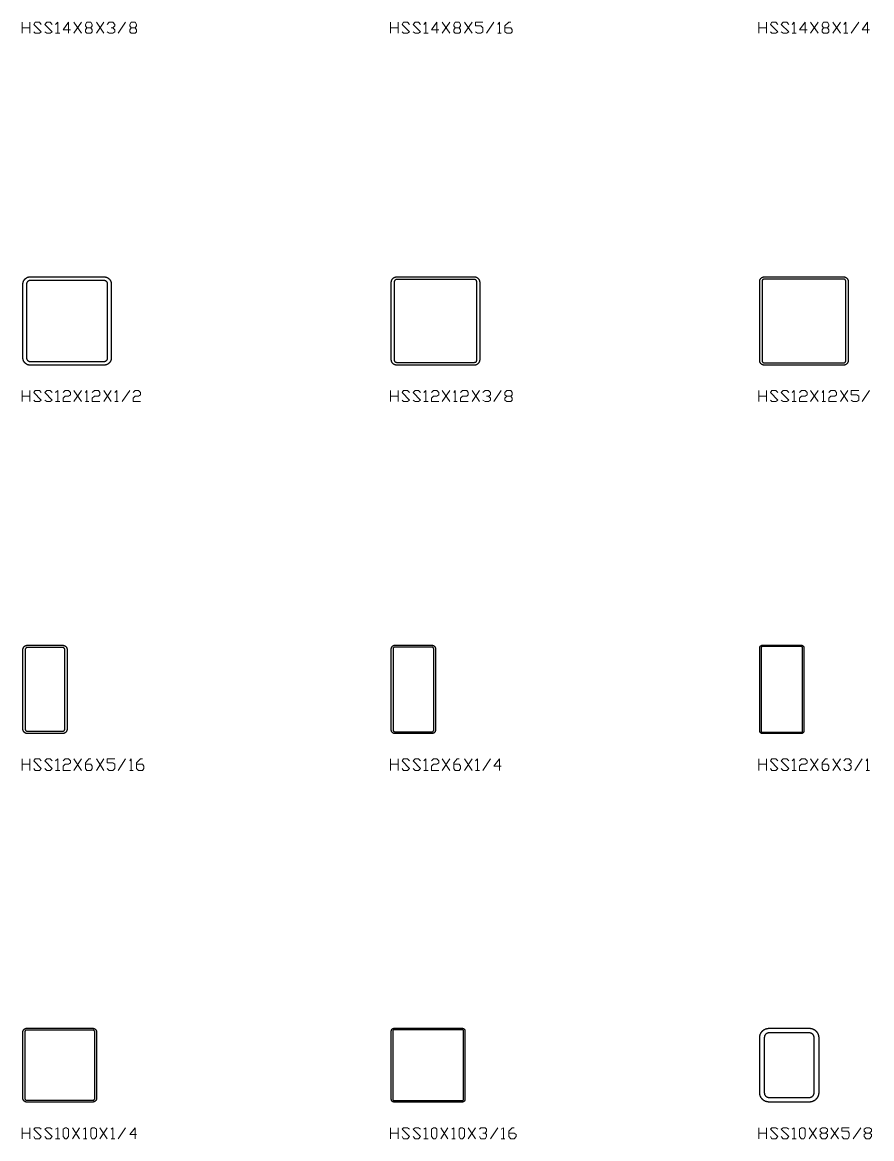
# Model space of a CAD drawing. Header units: inches. Extents: x 0 to 975, y -1305 to 34.
# Drawn here: x 749.9 to 865.2, y -605 to -453.5 of the extents above; entities that cross this region are included whole.
import ezdxf

# ---------------------------------------------------------------- set-up
doc = ezdxf.new("R2010")
doc.units = ezdxf.units.IN
doc.header["$MEASUREMENT"] = 0
doc.layers.add('AISC_STEEL', color=7, linetype='Continuous')

msp = doc.modelspace()

# ---------------------------------------------------------------- linework, layer by layer
at = {"color": 3, "lineweight": 0}
for p, q in [((749.92, -454.94), (749.92, -453.46)), ((749.92, -454.2), (750.94, -454.2)), ((750.94, -453.46), (750.94, -454.94)), ((756.93, -453.46), (757.94, -454.94)), ((756.93, -454.94), (757.94, -453.46)), ((759.97, -453.46), (760.99, -454.94)), ((759.97, -454.94), (760.99, -453.46)), ((762.92, -454.94), (763.94, -453.46)), ((799.9, -454.94), (799.9, -453.46)), ((799.9, -454.2), (800.92, -454.2)), ((800.92, -453.46), (800.92, -454.94)), ((806.91, -453.46), (807.93, -454.94)), ((806.91, -454.94), (807.93, -453.46)), ((809.95, -453.46), (810.97, -454.94)), ((809.95, -454.94), (810.97, -453.46)), ((812.91, -454.94), (813.92, -453.46)), ((849.88, -454.94), (849.88, -453.46)), ((849.88, -454.2), (850.9, -454.2)), ((850.9, -453.46), (850.9, -454.94)), ((856.89, -453.46), (857.91, -454.94)), ((856.89, -454.94), (857.91, -453.46)), ((859.94, -453.46), (860.95, -454.94)), ((859.94, -454.94), (860.95, -453.46)), ((862.43, -454.94), (863.44, -453.46)), ((754.44, -454.94), (754.99, -454.94)), ((804.42, -454.94), (804.98, -454.94)), ((814.47, -454.94), (814.93, -454.94)), ((854.4, -454.94), (854.96, -454.94)), ((861.41, -454.94), (861.97, -454.94)), ((749.92, -504.92), (749.92, -503.45)), ((749.92, -504.18), (750.94, -504.18)), ((750.94, -503.45), (750.94, -504.92)), ((756.93, -503.45), (757.94, -504.92)), ((756.93, -504.92), (757.94, -503.45)), ((760.99, -503.45), (762, -504.92)), ((760.99, -504.92), (762, -503.45)), ((763.48, -504.92), (764.49, -503.45)), ((799.9, -504.92), (799.9, -503.45)), ((799.9, -504.18), (800.92, -504.18)), ((800.92, -503.45), (800.92, -504.92)), ((806.91, -503.45), (807.93, -504.92)), ((806.91, -504.92), (807.93, -503.45)), ((810.97, -503.45), (811.98, -504.92)), ((810.97, -504.92), (811.98, -503.45)), ((813.92, -504.92), (814.93, -503.45)), ((849.88, -504.92), (849.88, -503.45)), ((849.88, -504.18), (850.9, -504.18)), ((850.9, -503.45), (850.9, -504.92)), ((856.89, -503.45), (857.91, -504.92)), ((856.89, -504.92), (857.91, -503.45)), ((860.95, -503.45), (861.97, -504.92)), ((860.95, -504.92), (861.97, -503.45)), ((863.9, -504.92), (864.92, -503.45)), ((754.44, -504.92), (754.99, -504.92)), ((758.5, -504.92), (758.96, -504.92)), ((762.46, -504.92), (762.92, -504.92)), ((804.42, -504.92), (804.98, -504.92)), ((808.48, -504.92), (808.94, -504.92)), ((854.4, -504.92), (854.96, -504.92)), ((858.46, -504.92), (858.92, -504.92)), ((749.92, -554.99), (749.92, -553.43)), ((749.92, -554.16), (750.94, -554.16)), ((750.94, -553.43), (750.94, -554.99)), ((756.93, -553.43), (757.94, -554.99)), ((756.93, -554.99), (757.94, -553.43)), ((759.97, -553.43), (760.99, -554.99)), ((759.97, -554.99), (760.99, -553.43)), ((762.92, -554.99), (763.94, -553.43)), ((799.9, -554.99), (799.9, -553.43)), ((799.9, -554.16), (800.92, -554.16)), ((800.92, -553.43), (800.92, -554.99)), ((806.91, -553.43), (807.93, -554.99)), ((806.91, -554.99), (807.93, -553.43)), ((809.95, -553.43), (810.97, -554.99)), ((809.95, -554.99), (810.97, -553.43)), ((812.44, -554.99), (813.46, -553.43)), ((849.88, -554.99), (849.88, -553.43)), ((849.88, -554.16), (850.9, -554.16)), ((850.9, -553.43), (850.9, -554.99)), ((856.89, -553.43), (857.91, -554.99)), ((856.89, -554.99), (857.91, -553.43)), ((859.94, -553.43), (860.95, -554.99)), ((859.94, -554.99), (860.95, -553.43)), ((862.89, -554.99), (863.9, -553.43)), ((754.44, -554.99), (754.99, -554.99)), ((764.49, -554.99), (764.95, -554.99)), ((804.42, -554.99), (804.98, -554.99)), ((811.43, -554.99), (811.98, -554.99)), ((854.4, -554.99), (854.96, -554.99)), ((864.45, -554.99), (864.92, -554.99)), ((749.92, -604.98), (749.92, -603.5)), ((749.92, -604.24), (750.94, -604.24)), ((750.94, -603.5), (750.94, -604.98)), ((756.75, -603.5), (757.67, -604.98)), ((756.75, -604.98), (757.67, -603.5)), ((760.43, -603.5), (761.45, -604.98)), ((760.43, -604.98), (761.45, -603.5)), ((762.92, -604.98), (763.94, -603.5)), ((799.9, -604.98), (799.9, -603.5)), ((799.9, -604.24), (800.92, -604.24)), ((800.92, -603.5), (800.92, -604.98)), ((806.73, -603.5), (807.65, -604.98)), ((806.73, -604.98), (807.65, -603.5)), ((810.42, -603.5), (811.43, -604.98)), ((810.42, -604.98), (811.43, -603.5)), ((813.46, -604.98), (814.47, -603.5)), ((849.88, -604.98), (849.88, -603.5)), ((849.88, -604.24), (850.9, -604.24)), ((850.9, -603.5), (850.9, -604.98)), ((856.71, -603.5), (857.72, -604.98)), ((856.71, -604.98), (857.72, -603.5)), ((859.66, -603.5), (860.67, -604.98)), ((859.66, -604.98), (860.67, -603.5)), ((862.7, -604.98), (863.72, -603.5)), ((754.44, -604.98), (754.99, -604.98)), ((755.73, -604.98), (755.73, -604.98)), ((758.22, -604.98), (758.68, -604.98)), ((759.42, -604.98), (759.42, -604.98)), ((762, -604.98), (762.46, -604.98)), ((804.42, -604.98), (804.98, -604.98)), ((805.71, -604.98), (805.71, -604.98)), ((808.2, -604.98), (808.66, -604.98)), ((809.4, -604.98), (809.4, -604.98)), ((814.93, -604.98), (815.4, -604.98)), ((854.4, -604.98), (854.96, -604.98)), ((855.69, -604.98), (855.69, -604.98))]:
    msp.add_line(p, q, dxfattribs=at)
for points in [[(751.49, -454.76), (751.67, -454.94), (752.23, -454.94), (752.5, -454.76), (751.49, -453.74), (751.67, -453.46), (752.23, -453.46), (752.5, -453.74)], [(752.97, -454.76), (753.24, -454.94), (753.7, -454.94), (753.98, -454.76), (752.97, -453.74), (753.24, -453.46), (753.7, -453.46), (753.98, -453.74)], [(754.44, -453.74), (754.72, -453.46), (754.72, -454.94)], [(756.47, -454.48), (755.45, -454.48), (756.19, -453.46), (756.19, -454.94)], [(759.24, -454.2), (759.42, -454.48), (759.42, -454.76), (759.24, -454.94), (758.68, -454.94), (758.5, -454.76), (758.5, -454.48), (758.68, -454.2), (759.24, -454.2), (759.42, -453.93), (759.42, -453.74), (759.24, -453.46), (758.68, -453.46), (758.5, -453.74), (758.5, -453.93), (758.68, -454.2)], [(761.45, -453.74), (761.73, -453.46), (762.19, -453.46), (762.46, -453.74), (762.46, -453.93), (762.19, -454.2), (762, -454.2)], [(762.19, -454.2), (762.46, -454.48), (762.46, -454.76), (762.19, -454.94), (761.73, -454.94), (761.45, -454.76)], [(765.23, -454.2), (765.41, -454.48), (765.41, -454.76), (765.23, -454.94), (764.68, -454.94), (764.49, -454.76), (764.49, -454.48), (764.68, -454.2), (765.23, -454.2), (765.41, -453.93), (765.41, -453.74), (765.23, -453.46), (764.68, -453.46), (764.49, -453.74), (764.49, -453.93), (764.68, -454.2)], [(801.47, -454.76), (801.66, -454.94), (802.21, -454.94), (802.49, -454.76), (801.47, -453.74), (801.66, -453.46), (802.21, -453.46), (802.49, -453.74)], [(802.95, -454.76), (803.22, -454.94), (803.68, -454.94), (803.96, -454.76), (802.95, -453.74), (803.22, -453.46), (803.68, -453.46), (803.96, -453.74)], [(804.42, -453.74), (804.7, -453.46), (804.7, -454.94)], [(806.45, -454.48), (805.44, -454.48), (806.17, -453.46), (806.17, -454.94)], [(809.22, -454.2), (809.4, -454.48), (809.4, -454.76), (809.22, -454.94), (808.66, -454.94), (808.48, -454.76), (808.48, -454.48), (808.66, -454.2), (809.22, -454.2), (809.4, -453.93), (809.4, -453.74), (809.22, -453.46), (808.66, -453.46), (808.48, -453.74), (808.48, -453.93), (808.66, -454.2)], [(811.43, -454.76), (811.71, -454.94), (812.17, -454.94), (812.44, -454.76), (812.44, -454.2), (812.17, -453.93), (811.43, -453.93), (811.43, -453.46), (812.44, -453.46)], [(814.47, -453.74), (814.66, -453.46), (814.66, -454.94)], [(815.4, -454.2), (816.23, -454.2), (816.41, -454.48), (816.41, -454.76), (816.23, -454.94), (815.67, -454.94), (815.4, -454.76), (815.4, -453.93), (815.95, -453.46), (816.23, -453.46)], [(851.45, -454.76), (851.64, -454.94), (852.19, -454.94), (852.47, -454.76), (851.45, -453.74), (851.64, -453.46), (852.19, -453.46), (852.47, -453.74)], [(852.93, -454.76), (853.2, -454.94), (853.67, -454.94), (853.94, -454.76), (852.93, -453.74), (853.2, -453.46), (853.67, -453.46), (853.94, -453.74)], [(854.4, -453.74), (854.68, -453.46), (854.68, -454.94)], [(856.43, -454.48), (855.42, -454.48), (856.16, -453.46), (856.16, -454.94)], [(859.2, -454.2), (859.38, -454.48), (859.38, -454.76), (859.2, -454.94), (858.65, -454.94), (858.46, -454.76), (858.46, -454.48), (858.65, -454.2), (859.2, -454.2), (859.38, -453.93), (859.38, -453.74), (859.2, -453.46), (858.65, -453.46), (858.46, -453.74), (858.46, -453.93), (858.65, -454.2)], [(861.41, -453.74), (861.69, -453.46), (861.69, -454.94)], [(864.92, -454.48), (863.9, -454.48), (864.64, -453.46), (864.64, -454.94)], [(751.49, -504.74), (751.67, -504.92), (752.23, -504.92), (752.5, -504.74), (751.49, -503.72), (751.67, -503.45), (752.23, -503.45), (752.5, -503.72)], [(752.97, -504.74), (753.24, -504.92), (753.7, -504.92), (753.98, -504.74), (752.97, -503.72), (753.24, -503.45), (753.7, -503.45), (753.98, -503.72)], [(754.44, -503.72), (754.72, -503.45), (754.72, -504.92)], [(755.45, -503.72), (755.73, -503.45), (756.19, -503.45), (756.47, -503.72), (756.47, -504), (756.19, -504.18), (755.73, -504.18), (755.45, -504.46), (755.45, -504.92), (756.47, -504.92)], [(758.5, -503.72), (758.68, -503.45), (758.68, -504.92)], [(759.42, -503.72), (759.7, -503.45), (760.25, -503.45), (760.43, -503.72), (760.43, -504), (760.25, -504.18), (759.7, -504.18), (759.42, -504.46), (759.42, -504.92), (760.43, -504.92)], [(762.46, -503.72), (762.74, -503.45), (762.74, -504.92)], [(764.95, -503.72), (765.23, -503.45), (765.69, -503.45), (765.97, -503.72), (765.97, -504), (765.69, -504.18), (765.23, -504.18), (764.95, -504.46), (764.95, -504.92), (765.97, -504.92)], [(801.47, -504.74), (801.66, -504.92), (802.21, -504.92), (802.49, -504.74), (801.47, -503.72), (801.66, -503.45), (802.21, -503.45), (802.49, -503.72)], [(802.95, -504.74), (803.22, -504.92), (803.68, -504.92), (803.96, -504.74), (802.95, -503.72), (803.22, -503.45), (803.68, -503.45), (803.96, -503.72)], [(804.42, -503.72), (804.7, -503.45), (804.7, -504.92)], [(805.44, -503.72), (805.71, -503.45), (806.17, -503.45), (806.45, -503.72), (806.45, -504), (806.17, -504.18), (805.71, -504.18), (805.44, -504.46), (805.44, -504.92), (806.45, -504.92)], [(808.48, -503.72), (808.66, -503.45), (808.66, -504.92)], [(809.4, -503.72), (809.68, -503.45), (810.23, -503.45), (810.42, -503.72), (810.42, -504), (810.23, -504.18), (809.68, -504.18), (809.4, -504.46), (809.4, -504.92), (810.42, -504.92)], [(812.44, -503.72), (812.72, -503.45), (813.18, -503.45), (813.46, -503.72), (813.46, -504), (813.18, -504.18), (812.91, -504.18)], [(813.18, -504.18), (813.46, -504.46), (813.46, -504.74), (813.18, -504.92), (812.72, -504.92), (812.44, -504.74)], [(816.23, -504.18), (816.41, -504.46), (816.41, -504.74), (816.23, -504.92), (815.67, -504.92), (815.4, -504.74), (815.4, -504.46), (815.67, -504.18), (816.23, -504.18), (816.41, -504), (816.41, -503.72), (816.23, -503.45), (815.67, -503.45), (815.4, -503.72), (815.4, -504), (815.67, -504.18)], [(851.45, -504.74), (851.64, -504.92), (852.19, -504.92), (852.47, -504.74), (851.45, -503.72), (851.64, -503.45), (852.19, -503.45), (852.47, -503.72)], [(852.93, -504.74), (853.2, -504.92), (853.67, -504.92), (853.94, -504.74), (852.93, -503.72), (853.2, -503.45), (853.67, -503.45), (853.94, -503.72)], [(854.4, -503.72), (854.68, -503.45), (854.68, -504.92)], [(855.42, -503.72), (855.69, -503.45), (856.16, -503.45), (856.43, -503.72), (856.43, -504), (856.16, -504.18), (855.69, -504.18), (855.42, -504.46), (855.42, -504.92), (856.43, -504.92)], [(858.46, -503.72), (858.65, -503.45), (858.65, -504.92)], [(859.38, -503.72), (859.66, -503.45), (860.21, -503.45), (860.4, -503.72), (860.4, -504), (860.21, -504.18), (859.66, -504.18), (859.38, -504.46), (859.38, -504.92), (860.4, -504.92)], [(862.43, -504.74), (862.7, -504.92), (863.16, -504.92), (863.44, -504.74), (863.44, -504.18), (863.16, -504), (862.43, -504), (862.43, -503.45), (863.44, -503.45)], [(751.49, -554.72), (751.67, -554.99), (752.23, -554.99), (752.5, -554.72), (751.49, -553.7), (751.67, -553.43), (752.23, -553.43), (752.5, -553.7)], [(752.97, -554.72), (753.24, -554.99), (753.7, -554.99), (753.98, -554.72), (752.97, -553.7), (753.24, -553.43), (753.7, -553.43), (753.98, -553.7)], [(754.44, -553.7), (754.72, -553.43), (754.72, -554.99)], [(755.45, -553.7), (755.73, -553.43), (756.19, -553.43), (756.47, -553.7), (756.47, -553.98), (756.19, -554.16), (755.73, -554.16), (755.45, -554.44), (755.45, -554.99), (756.47, -554.99)], [(758.5, -554.16), (759.24, -554.16), (759.42, -554.44), (759.42, -554.72), (759.24, -554.99), (758.68, -554.99), (758.5, -554.72), (758.5, -553.98), (758.96, -553.43), (759.24, -553.43)], [(761.45, -554.72), (761.73, -554.99), (762.19, -554.99), (762.46, -554.72), (762.46, -554.16), (762.19, -553.98), (761.45, -553.98), (761.45, -553.43), (762.46, -553.43)], [(764.49, -553.7), (764.68, -553.43), (764.68, -554.99)], [(765.41, -554.16), (766.24, -554.16), (766.43, -554.44), (766.43, -554.72), (766.24, -554.99), (765.69, -554.99), (765.41, -554.72), (765.41, -553.98), (765.97, -553.43), (766.24, -553.43)], [(801.47, -554.72), (801.66, -554.99), (802.21, -554.99), (802.49, -554.72), (801.47, -553.7), (801.66, -553.43), (802.21, -553.43), (802.49, -553.7)], [(802.95, -554.72), (803.22, -554.99), (803.68, -554.99), (803.96, -554.72), (802.95, -553.7), (803.22, -553.43), (803.68, -553.43), (803.96, -553.7)], [(804.42, -553.7), (804.7, -553.43), (804.7, -554.99)], [(805.44, -553.7), (805.71, -553.43), (806.17, -553.43), (806.45, -553.7), (806.45, -553.98), (806.17, -554.16), (805.71, -554.16), (805.44, -554.44), (805.44, -554.99), (806.45, -554.99)], [(808.48, -554.16), (809.22, -554.16), (809.4, -554.44), (809.4, -554.72), (809.22, -554.99), (808.66, -554.99), (808.48, -554.72), (808.48, -553.98), (808.94, -553.43), (809.22, -553.43)], [(811.43, -553.7), (811.71, -553.43), (811.71, -554.99)], [(814.93, -554.44), (813.92, -554.44), (814.66, -553.43), (814.66, -554.99)], [(851.45, -554.72), (851.64, -554.99), (852.19, -554.99), (852.47, -554.72), (851.45, -553.7), (851.64, -553.43), (852.19, -553.43), (852.47, -553.7)], [(852.93, -554.72), (853.2, -554.99), (853.67, -554.99), (853.94, -554.72), (852.93, -553.7), (853.2, -553.43), (853.67, -553.43), (853.94, -553.7)], [(854.4, -553.7), (854.68, -553.43), (854.68, -554.99)], [(855.42, -553.7), (855.69, -553.43), (856.16, -553.43), (856.43, -553.7), (856.43, -553.98), (856.16, -554.16), (855.69, -554.16), (855.42, -554.44), (855.42, -554.99), (856.43, -554.99)], [(858.46, -554.16), (859.2, -554.16), (859.38, -554.44), (859.38, -554.72), (859.2, -554.99), (858.65, -554.99), (858.46, -554.72), (858.46, -553.98), (858.92, -553.43), (859.2, -553.43)], [(861.41, -553.7), (861.69, -553.43), (862.15, -553.43), (862.43, -553.7), (862.43, -553.98), (862.15, -554.16), (861.97, -554.16)], [(862.15, -554.16), (862.43, -554.44), (862.43, -554.72), (862.15, -554.99), (861.69, -554.99), (861.41, -554.72)], [(864.45, -553.7), (864.64, -553.43), (864.64, -554.99)], [(751.49, -604.7), (751.67, -604.98), (752.23, -604.98), (752.5, -604.7), (751.49, -603.69), (751.67, -603.5), (752.23, -603.5), (752.5, -603.69)], [(752.97, -604.7), (753.24, -604.98), (753.7, -604.98), (753.98, -604.7), (752.97, -603.69), (753.24, -603.5), (753.7, -603.5), (753.98, -603.69)], [(754.44, -603.69), (754.72, -603.5), (754.72, -604.98)], [(758.22, -603.69), (758.5, -603.5), (758.5, -604.98)], [(762, -603.69), (762.19, -603.5), (762.19, -604.98)], [(765.41, -604.42), (764.49, -604.42), (765.23, -603.5), (765.23, -604.98)], [(801.47, -604.7), (801.66, -604.98), (802.21, -604.98), (802.49, -604.7), (801.47, -603.69), (801.66, -603.5), (802.21, -603.5), (802.49, -603.69)], [(802.95, -604.7), (803.22, -604.98), (803.68, -604.98), (803.96, -604.7), (802.95, -603.69), (803.22, -603.5), (803.68, -603.5), (803.96, -603.69)], [(804.42, -603.69), (804.7, -603.5), (804.7, -604.98)], [(808.2, -603.69), (808.48, -603.5), (808.48, -604.98)], [(811.98, -603.69), (812.17, -603.5), (812.72, -603.5), (812.91, -603.69), (812.91, -603.96), (812.72, -604.24), (812.44, -604.24)], [(812.72, -604.24), (812.91, -604.42), (812.91, -604.7), (812.72, -604.98), (812.17, -604.98), (811.98, -604.7)], [(814.93, -603.69), (815.21, -603.5), (815.21, -604.98)], [(815.95, -604.24), (816.69, -604.24), (816.96, -604.42), (816.96, -604.7), (816.69, -604.98), (816.23, -604.98), (815.95, -604.7), (815.95, -603.96), (816.41, -603.5), (816.69, -603.5)], [(851.45, -604.7), (851.64, -604.98), (852.19, -604.98), (852.47, -604.7), (851.45, -603.69), (851.64, -603.5), (852.19, -603.5), (852.47, -603.69)], [(852.93, -604.7), (853.2, -604.98), (853.67, -604.98), (853.94, -604.7), (852.93, -603.69), (853.2, -603.5), (853.67, -603.5), (853.94, -603.69)], [(854.4, -603.69), (854.68, -603.5), (854.68, -604.98)], [(858.92, -604.24), (859.2, -604.42), (859.2, -604.7), (858.92, -604.98), (858.46, -604.98), (858.18, -604.7), (858.18, -604.42), (858.46, -604.24), (858.92, -604.24), (859.2, -603.96), (859.2, -603.69), (858.92, -603.5), (858.46, -603.5), (858.18, -603.69), (858.18, -603.96), (858.46, -604.24)], [(861.14, -604.7), (861.41, -604.98), (861.97, -604.98), (862.15, -604.7), (862.15, -604.24), (861.97, -603.96), (861.14, -603.96), (861.14, -603.5), (862.15, -603.5)], [(864.92, -604.24), (865.19, -604.42), (865.19, -604.7), (864.92, -604.98), (864.45, -604.98), (864.18, -604.7), (864.18, -604.42), (864.45, -604.24), (864.92, -604.24), (865.19, -603.96), (865.19, -603.69), (864.92, -603.5), (864.45, -603.5), (864.18, -603.69), (864.18, -603.96), (864.45, -604.24)]]:
    msp.add_lwpolyline(points, dxfattribs=at)
for points in [[(755.73, -604.98), (755.45, -604.7), (755.45, -603.69), (755.73, -603.5), (755.92, -603.5), (756.19, -603.69), (756.19, -604.7), (755.92, -604.98)], [(759.42, -604.98), (759.24, -604.7), (759.24, -603.69), (759.42, -603.5), (759.7, -603.5), (759.97, -603.69), (759.97, -604.7), (759.7, -604.98)], [(805.71, -604.98), (805.44, -604.7), (805.44, -603.69), (805.71, -603.5), (805.99, -603.5), (806.17, -603.69), (806.17, -604.7), (805.99, -604.98)], [(809.4, -604.98), (809.22, -604.7), (809.22, -603.69), (809.4, -603.5), (809.68, -603.5), (809.95, -603.69), (809.95, -604.7), (809.68, -604.98)], [(855.69, -604.98), (855.42, -604.7), (855.42, -603.69), (855.69, -603.5), (855.97, -603.5), (856.16, -603.69), (856.16, -604.7), (855.97, -604.98)]]:
    msp.add_lwpolyline(points, close=True, dxfattribs=at)
at = {"layer": 'AISC_STEEL'}
for points in [[(761, -488), (761.03, -488), (761.06, -488), (761.09, -488), (761.12, -488.01), (761.15, -488.01), (761.18, -488.02), (761.21, -488.02), (761.23, -488.03), (761.26, -488.04), (761.29, -488.04), (761.32, -488.05), (761.35, -488.06), (761.38, -488.07), (761.4, -488.08), (761.43, -488.1), (761.46, -488.11), (761.48, -488.12), (761.51, -488.14), (761.53, -488.15), (761.56, -488.17), (761.58, -488.19), (761.61, -488.21), (761.63, -488.22), (761.65, -488.24), (761.67, -488.26), (761.7, -488.28), (761.72, -488.3), (761.74, -488.33), (761.76, -488.35), (761.78, -488.37), (761.79, -488.39), (761.81, -488.42), (761.83, -488.44), (761.85, -488.47), (761.86, -488.49), (761.88, -488.52), (761.89, -488.54), (761.9, -488.57), (761.92, -488.6), (761.93, -488.62), (761.94, -488.65), (761.95, -488.68), (761.96, -488.71), (761.96, -488.74), (761.97, -488.77), (761.98, -488.79), (761.98, -488.82), (761.99, -488.85), (761.99, -488.88), (762, -488.91), (762, -488.94), (762, -488.97), (762, -489), (762, -499), (762, -499.03), (762, -499.06), (762, -499.09), (761.99, -499.12), (761.99, -499.15), (761.98, -499.18), (761.98, -499.21), (761.97, -499.23), (761.96, -499.26), (761.96, -499.29), (761.95, -499.32), (761.94, -499.35), (761.93, -499.38), (761.92, -499.4), (761.9, -499.43), (761.89, -499.46), (761.88, -499.48), (761.86, -499.51), (761.85, -499.53), (761.83, -499.56), (761.81, -499.58), (761.79, -499.61), (761.78, -499.63), (761.76, -499.65), (761.74, -499.67), (761.72, -499.7), (761.7, -499.72), (761.67, -499.74), (761.65, -499.76), (761.63, -499.78), (761.61, -499.79), (761.58, -499.81), (761.56, -499.83), (761.53, -499.85), (761.51, -499.86), (761.48, -499.88), (761.46, -499.89), (761.43, -499.9), (761.4, -499.92), (761.38, -499.93), (761.35, -499.94), (761.32, -499.95), (761.29, -499.96), (761.26, -499.96), (761.23, -499.97), (761.21, -499.98), (761.18, -499.98), (761.15, -499.99), (761.12, -499.99), (761.09, -500), (761.06, -500), (761.03, -500), (761, -500), (751, -500), (750.97, -500), (750.94, -500), (750.91, -500), (750.88, -499.99), (750.85, -499.99), (750.82, -499.98), (750.79, -499.98), (750.77, -499.97), (750.74, -499.96), (750.71, -499.96), (750.68, -499.95), (750.65, -499.94), (750.62, -499.93), (750.6, -499.92), (750.57, -499.9), (750.54, -499.89), (750.52, -499.88), (750.49, -499.86), (750.47, -499.85), (750.44, -499.83), (750.42, -499.81), (750.39, -499.79), (750.37, -499.78), (750.35, -499.76), (750.33, -499.74), (750.3, -499.72), (750.28, -499.7), (750.26, -499.67), (750.24, -499.65), (750.22, -499.63), (750.21, -499.61), (750.19, -499.58), (750.17, -499.56), (750.15, -499.53), (750.14, -499.51), (750.12, -499.48), (750.11, -499.46), (750.1, -499.43), (750.08, -499.4), (750.07, -499.38), (750.06, -499.35), (750.05, -499.32), (750.04, -499.29), (750.04, -499.26), (750.03, -499.23), (750.02, -499.21), (750.02, -499.18), (750.01, -499.15), (750.01, -499.12), (750, -499.09), (750, -499.06), (750, -499.03), (750, -499), (750, -489), (750, -488.97), (750, -488.94), (750, -488.91), (750.01, -488.88), (750.01, -488.85), (750.02, -488.82), (750.02, -488.79), (750.03, -488.77), (750.04, -488.74), (750.04, -488.71), (750.05, -488.68), (750.06, -488.65), (750.07, -488.62), (750.08, -488.6), (750.1, -488.57), (750.11, -488.54), (750.12, -488.52), (750.14, -488.49), (750.15, -488.47), (750.17, -488.44), (750.19, -488.42), (750.21, -488.39), (750.22, -488.37), (750.24, -488.35), (750.26, -488.33), (750.28, -488.3), (750.3, -488.28), (750.33, -488.26), (750.35, -488.24), (750.37, -488.22), (750.39, -488.21), (750.42, -488.19), (750.44, -488.17), (750.47, -488.15), (750.49, -488.14), (750.52, -488.12), (750.54, -488.11), (750.57, -488.1), (750.6, -488.08), (750.62, -488.07), (750.65, -488.06), (750.68, -488.05), (750.71, -488.04), (750.74, -488.04), (750.77, -488.03), (750.79, -488.02), (750.82, -488.02), (750.85, -488.01), (750.88, -488.01), (750.91, -488), (750.94, -488), (750.97, -488), (751, -488)], [(751, -488.5), (750.97, -488.5), (750.94, -488.5), (750.91, -488.51), (750.88, -488.51), (750.86, -488.52), (750.83, -488.53), (750.8, -488.54), (750.78, -488.55), (750.75, -488.57), (750.73, -488.58), (750.7, -488.6), (750.68, -488.62), (750.66, -488.64), (750.64, -488.66), (750.62, -488.68), (750.6, -488.7), (750.58, -488.73), (750.57, -488.75), (750.55, -488.78), (750.54, -488.8), (750.53, -488.83), (750.52, -488.86), (750.51, -488.88), (750.51, -488.91), (750.5, -488.94), (750.5, -488.97), (750.5, -489), (750.5, -499), (750.5, -499.03), (750.5, -499.06), (750.51, -499.09), (750.51, -499.12), (750.52, -499.14), (750.53, -499.17), (750.54, -499.2), (750.55, -499.22), (750.57, -499.25), (750.58, -499.27), (750.6, -499.3), (750.62, -499.32), (750.64, -499.34), (750.66, -499.36), (750.68, -499.38), (750.7, -499.4), (750.73, -499.42), (750.75, -499.43), (750.78, -499.45), (750.8, -499.46), (750.83, -499.47), (750.86, -499.48), (750.88, -499.49), (750.91, -499.49), (750.94, -499.5), (750.97, -499.5), (751, -499.5), (761, -499.5), (761.03, -499.5), (761.06, -499.5), (761.09, -499.49), (761.12, -499.49), (761.14, -499.48), (761.17, -499.47), (761.2, -499.46), (761.22, -499.45), (761.25, -499.43), (761.27, -499.42), (761.3, -499.4), (761.32, -499.38), (761.34, -499.36), (761.36, -499.34), (761.38, -499.32), (761.4, -499.3), (761.42, -499.27), (761.43, -499.25), (761.45, -499.22), (761.46, -499.2), (761.47, -499.17), (761.48, -499.14), (761.49, -499.12), (761.49, -499.09), (761.5, -499.06), (761.5, -499.03), (761.5, -499), (761.5, -489), (761.5, -488.97), (761.5, -488.94), (761.49, -488.91), (761.49, -488.88), (761.48, -488.86), (761.47, -488.83), (761.46, -488.8), (761.45, -488.78), (761.43, -488.75), (761.42, -488.73), (761.4, -488.7), (761.38, -488.68), (761.36, -488.66), (761.34, -488.64), (761.32, -488.62), (761.3, -488.6), (761.27, -488.58), (761.25, -488.57), (761.22, -488.55), (761.2, -488.54), (761.17, -488.53), (761.14, -488.52), (761.12, -488.51), (761.09, -488.51), (761.06, -488.5), (761.03, -488.5), (761, -488.5)], [(811.25, -488), (811.28, -488), (811.31, -488), (811.34, -488.01), (811.37, -488.01), (811.4, -488.01), (811.43, -488.02), (811.45, -488.03), (811.48, -488.04), (811.51, -488.05), (811.54, -488.06), (811.56, -488.07), (811.59, -488.08), (811.62, -488.1), (811.64, -488.11), (811.67, -488.13), (811.69, -488.14), (811.71, -488.16), (811.74, -488.18), (811.76, -488.2), (811.78, -488.22), (811.8, -488.24), (811.82, -488.26), (811.84, -488.29), (811.86, -488.31), (811.87, -488.33), (811.89, -488.36), (811.9, -488.38), (811.92, -488.41), (811.93, -488.44), (811.94, -488.46), (811.95, -488.49), (811.96, -488.52), (811.97, -488.55), (811.98, -488.57), (811.99, -488.6), (811.99, -488.63), (811.99, -488.66), (812, -488.69), (812, -488.72), (812, -488.75), (812, -499.25), (812, -499.28), (812, -499.31), (811.99, -499.34), (811.99, -499.37), (811.99, -499.4), (811.98, -499.43), (811.97, -499.45), (811.96, -499.48), (811.95, -499.51), (811.94, -499.54), (811.93, -499.56), (811.92, -499.59), (811.9, -499.62), (811.89, -499.64), (811.87, -499.67), (811.86, -499.69), (811.84, -499.71), (811.82, -499.74), (811.8, -499.76), (811.78, -499.78), (811.76, -499.8), (811.74, -499.82), (811.71, -499.84), (811.69, -499.86), (811.67, -499.87), (811.64, -499.89), (811.62, -499.9), (811.59, -499.92), (811.56, -499.93), (811.54, -499.94), (811.51, -499.95), (811.48, -499.96), (811.45, -499.97), (811.43, -499.98), (811.4, -499.99), (811.37, -499.99), (811.34, -499.99), (811.31, -500), (811.28, -500), (811.25, -500), (800.75, -500), (800.72, -500), (800.69, -500), (800.66, -499.99), (800.63, -499.99), (800.6, -499.99), (800.57, -499.98), (800.55, -499.97), (800.52, -499.96), (800.49, -499.95), (800.46, -499.94), (800.44, -499.93), (800.41, -499.92), (800.38, -499.9), (800.36, -499.89), (800.33, -499.87), (800.31, -499.86), (800.29, -499.84), (800.26, -499.82), (800.24, -499.8), (800.22, -499.78), (800.2, -499.76), (800.18, -499.74), (800.16, -499.71), (800.14, -499.69), (800.13, -499.67), (800.11, -499.64), (800.1, -499.62), (800.08, -499.59), (800.07, -499.56), (800.06, -499.54), (800.05, -499.51), (800.04, -499.48), (800.03, -499.45), (800.02, -499.43), (800.01, -499.4), (800.01, -499.37), (800.01, -499.34), (800, -499.31), (800, -499.28), (800, -499.25), (800, -488.75), (800, -488.72), (800, -488.69), (800.01, -488.66), (800.01, -488.63), (800.01, -488.6), (800.02, -488.57), (800.03, -488.55), (800.04, -488.52), (800.05, -488.49), (800.06, -488.46), (800.07, -488.44), (800.08, -488.41), (800.1, -488.38), (800.11, -488.36), (800.13, -488.33), (800.14, -488.31), (800.16, -488.29), (800.18, -488.26), (800.2, -488.24), (800.22, -488.22), (800.24, -488.2), (800.26, -488.18), (800.29, -488.16), (800.31, -488.14), (800.33, -488.13), (800.36, -488.11), (800.38, -488.1), (800.41, -488.08), (800.44, -488.07), (800.46, -488.06), (800.49, -488.05), (800.52, -488.04), (800.55, -488.03), (800.57, -488.02), (800.6, -488.01), (800.63, -488.01), (800.66, -488.01), (800.69, -488), (800.72, -488), (800.75, -488)], [(800.75, -488.38), (800.72, -488.38), (800.69, -488.38), (800.66, -488.39), (800.63, -488.39), (800.61, -488.4), (800.58, -488.42), (800.55, -488.43), (800.53, -488.45), (800.51, -488.46), (800.48, -488.48), (800.46, -488.51), (800.45, -488.53), (800.43, -488.55), (800.42, -488.58), (800.4, -488.61), (800.39, -488.63), (800.39, -488.66), (800.38, -488.69), (800.38, -488.72), (800.38, -488.75), (800.38, -499.25), (800.38, -499.28), (800.38, -499.31), (800.39, -499.34), (800.39, -499.37), (800.4, -499.39), (800.42, -499.42), (800.43, -499.45), (800.45, -499.47), (800.46, -499.49), (800.48, -499.52), (800.51, -499.54), (800.53, -499.55), (800.55, -499.57), (800.58, -499.58), (800.61, -499.6), (800.63, -499.61), (800.66, -499.61), (800.69, -499.62), (800.72, -499.62), (800.75, -499.62), (811.25, -499.62), (811.28, -499.62), (811.31, -499.62), (811.34, -499.61), (811.37, -499.61), (811.39, -499.6), (811.42, -499.58), (811.45, -499.57), (811.47, -499.55), (811.49, -499.54), (811.52, -499.52), (811.54, -499.49), (811.55, -499.47), (811.57, -499.45), (811.58, -499.42), (811.6, -499.39), (811.61, -499.37), (811.61, -499.34), (811.62, -499.31), (811.62, -499.28), (811.62, -499.25), (811.62, -488.75), (811.62, -488.72), (811.62, -488.69), (811.61, -488.66), (811.61, -488.63), (811.6, -488.61), (811.58, -488.58), (811.57, -488.55), (811.55, -488.53), (811.54, -488.51), (811.52, -488.48), (811.49, -488.46), (811.47, -488.45), (811.45, -488.43), (811.42, -488.42), (811.39, -488.4), (811.37, -488.39), (811.34, -488.39), (811.31, -488.38), (811.28, -488.38), (811.25, -488.38)], [(861.38, -488), (861.4, -488), (861.43, -488), (861.46, -488.01), (861.49, -488.01), (861.52, -488.02), (861.55, -488.03), (861.58, -488.03), (861.61, -488.04), (861.63, -488.06), (861.66, -488.07), (861.69, -488.08), (861.71, -488.1), (861.74, -488.12), (861.76, -488.13), (861.78, -488.15), (861.81, -488.17), (861.83, -488.19), (861.85, -488.22), (861.87, -488.24), (861.88, -488.26), (861.9, -488.29), (861.92, -488.31), (861.93, -488.34), (861.94, -488.37), (861.96, -488.39), (861.97, -488.42), (861.97, -488.45), (861.98, -488.48), (861.99, -488.51), (861.99, -488.54), (862, -488.57), (862, -488.6), (862, -488.62), (862, -499.38), (862, -499.4), (862, -499.43), (861.99, -499.46), (861.99, -499.49), (861.98, -499.52), (861.97, -499.55), (861.97, -499.58), (861.96, -499.61), (861.94, -499.63), (861.93, -499.66), (861.92, -499.69), (861.9, -499.71), (861.88, -499.74), (861.87, -499.76), (861.85, -499.78), (861.83, -499.81), (861.81, -499.83), (861.78, -499.85), (861.76, -499.87), (861.74, -499.88), (861.71, -499.9), (861.69, -499.92), (861.66, -499.93), (861.63, -499.94), (861.61, -499.96), (861.58, -499.97), (861.55, -499.97), (861.52, -499.98), (861.49, -499.99), (861.46, -499.99), (861.43, -500), (861.4, -500), (861.38, -500), (850.62, -500), (850.6, -500), (850.57, -500), (850.54, -499.99), (850.51, -499.99), (850.48, -499.98), (850.45, -499.97), (850.42, -499.97), (850.39, -499.96), (850.37, -499.94), (850.34, -499.93), (850.31, -499.92), (850.29, -499.9), (850.26, -499.88), (850.24, -499.87), (850.22, -499.85), (850.19, -499.83), (850.17, -499.81), (850.15, -499.78), (850.13, -499.76), (850.12, -499.74), (850.1, -499.71), (850.08, -499.69), (850.07, -499.66), (850.06, -499.63), (850.04, -499.61), (850.03, -499.58), (850.03, -499.55), (850.02, -499.52), (850.01, -499.49), (850.01, -499.46), (850, -499.43), (850, -499.4), (850, -499.38), (850, -488.62), (850, -488.6), (850, -488.57), (850.01, -488.54), (850.01, -488.51), (850.02, -488.48), (850.03, -488.45), (850.03, -488.42), (850.04, -488.39), (850.06, -488.37), (850.07, -488.34), (850.08, -488.31), (850.1, -488.29), (850.12, -488.26), (850.13, -488.24), (850.15, -488.22), (850.17, -488.19), (850.19, -488.17), (850.22, -488.15), (850.24, -488.13), (850.26, -488.12), (850.29, -488.1), (850.31, -488.08), (850.34, -488.07), (850.37, -488.06), (850.39, -488.04), (850.42, -488.03), (850.45, -488.03), (850.48, -488.02), (850.51, -488.01), (850.54, -488.01), (850.57, -488), (850.6, -488), (850.62, -488)], [(850.62, -488.31), (850.6, -488.31), (850.57, -488.32), (850.54, -488.32), (850.51, -488.33), (850.49, -488.35), (850.46, -488.36), (850.44, -488.38), (850.41, -488.39), (850.39, -488.41), (850.38, -488.44), (850.36, -488.46), (850.35, -488.49), (850.33, -488.51), (850.32, -488.54), (850.32, -488.57), (850.31, -488.6), (850.31, -488.62), (850.31, -499.38), (850.31, -499.4), (850.32, -499.43), (850.32, -499.46), (850.33, -499.49), (850.35, -499.51), (850.36, -499.54), (850.38, -499.56), (850.39, -499.59), (850.41, -499.61), (850.44, -499.62), (850.46, -499.64), (850.49, -499.65), (850.51, -499.67), (850.54, -499.68), (850.57, -499.68), (850.6, -499.69), (850.62, -499.69), (861.38, -499.69), (861.4, -499.69), (861.43, -499.68), (861.46, -499.68), (861.49, -499.67), (861.51, -499.65), (861.54, -499.64), (861.56, -499.62), (861.59, -499.61), (861.61, -499.59), (861.62, -499.56), (861.64, -499.54), (861.65, -499.51), (861.67, -499.49), (861.68, -499.46), (861.68, -499.43), (861.69, -499.4), (861.69, -499.38), (861.69, -488.62), (861.69, -488.6), (861.68, -488.57), (861.68, -488.54), (861.67, -488.51), (861.65, -488.49), (861.64, -488.46), (861.62, -488.44), (861.61, -488.41), (861.59, -488.39), (861.56, -488.38), (861.54, -488.36), (861.51, -488.35), (861.49, -488.33), (861.46, -488.32), (861.43, -488.32), (861.4, -488.31), (861.38, -488.31)], [(755.38, -538), (755.4, -538), (755.43, -538), (755.46, -538.01), (755.49, -538.01), (755.52, -538.02), (755.55, -538.03), (755.58, -538.03), (755.61, -538.04), (755.63, -538.06), (755.66, -538.07), (755.69, -538.08), (755.71, -538.1), (755.74, -538.12), (755.76, -538.13), (755.78, -538.15), (755.81, -538.17), (755.83, -538.19), (755.85, -538.22), (755.87, -538.24), (755.88, -538.26), (755.9, -538.29), (755.92, -538.31), (755.93, -538.34), (755.94, -538.37), (755.96, -538.39), (755.97, -538.42), (755.97, -538.45), (755.98, -538.48), (755.99, -538.51), (755.99, -538.54), (756, -538.57), (756, -538.6), (756, -538.62), (756, -549.38), (756, -549.4), (756, -549.43), (755.99, -549.46), (755.99, -549.49), (755.98, -549.52), (755.97, -549.55), (755.97, -549.58), (755.96, -549.61), (755.94, -549.63), (755.93, -549.66), (755.92, -549.69), (755.9, -549.71), (755.88, -549.74), (755.87, -549.76), (755.85, -549.78), (755.83, -549.81), (755.81, -549.83), (755.78, -549.85), (755.76, -549.87), (755.74, -549.88), (755.71, -549.9), (755.69, -549.92), (755.66, -549.93), (755.63, -549.94), (755.61, -549.96), (755.58, -549.97), (755.55, -549.97), (755.52, -549.98), (755.49, -549.99), (755.46, -549.99), (755.43, -550), (755.4, -550), (755.38, -550), (750.62, -550), (750.6, -550), (750.57, -550), (750.54, -549.99), (750.51, -549.99), (750.48, -549.98), (750.45, -549.97), (750.42, -549.97), (750.39, -549.96), (750.37, -549.94), (750.34, -549.93), (750.31, -549.92), (750.29, -549.9), (750.26, -549.88), (750.24, -549.87), (750.22, -549.85), (750.19, -549.83), (750.17, -549.81), (750.15, -549.78), (750.13, -549.76), (750.12, -549.74), (750.1, -549.71), (750.08, -549.69), (750.07, -549.66), (750.06, -549.63), (750.04, -549.61), (750.03, -549.58), (750.03, -549.55), (750.02, -549.52), (750.01, -549.49), (750.01, -549.46), (750, -549.43), (750, -549.4), (750, -549.38), (750, -538.62), (750, -538.6), (750, -538.57), (750.01, -538.54), (750.01, -538.51), (750.02, -538.48), (750.03, -538.45), (750.03, -538.42), (750.04, -538.39), (750.06, -538.37), (750.07, -538.34), (750.08, -538.31), (750.1, -538.29), (750.12, -538.26), (750.13, -538.24), (750.15, -538.22), (750.17, -538.19), (750.19, -538.17), (750.22, -538.15), (750.24, -538.13), (750.26, -538.12), (750.29, -538.1), (750.31, -538.08), (750.34, -538.07), (750.37, -538.06), (750.39, -538.04), (750.42, -538.03), (750.45, -538.03), (750.48, -538.02), (750.51, -538.01), (750.54, -538.01), (750.57, -538), (750.6, -538), (750.62, -538)], [(750.62, -538.31), (750.6, -538.31), (750.57, -538.32), (750.54, -538.32), (750.51, -538.33), (750.49, -538.35), (750.46, -538.36), (750.44, -538.38), (750.41, -538.39), (750.39, -538.41), (750.38, -538.44), (750.36, -538.46), (750.35, -538.49), (750.33, -538.51), (750.32, -538.54), (750.32, -538.57), (750.31, -538.6), (750.31, -538.62), (750.31, -549.38), (750.31, -549.4), (750.32, -549.43), (750.32, -549.46), (750.33, -549.49), (750.35, -549.51), (750.36, -549.54), (750.38, -549.56), (750.39, -549.59), (750.41, -549.61), (750.44, -549.62), (750.46, -549.64), (750.49, -549.65), (750.51, -549.67), (750.54, -549.68), (750.57, -549.68), (750.6, -549.69), (750.62, -549.69), (755.38, -549.69), (755.4, -549.69), (755.43, -549.68), (755.46, -549.68), (755.49, -549.67), (755.51, -549.65), (755.54, -549.64), (755.56, -549.62), (755.59, -549.61), (755.61, -549.59), (755.62, -549.56), (755.64, -549.54), (755.65, -549.51), (755.67, -549.49), (755.68, -549.46), (755.68, -549.43), (755.69, -549.4), (755.69, -549.38), (755.69, -538.62), (755.69, -538.6), (755.68, -538.57), (755.68, -538.54), (755.67, -538.51), (755.65, -538.49), (755.64, -538.46), (755.62, -538.44), (755.61, -538.41), (755.59, -538.39), (755.56, -538.38), (755.54, -538.36), (755.51, -538.35), (755.49, -538.33), (755.46, -538.32), (755.43, -538.32), (755.4, -538.31), (755.38, -538.31)], [(805.5, -538), (805.53, -538), (805.56, -538), (805.59, -538.01), (805.62, -538.01), (805.64, -538.02), (805.67, -538.03), (805.7, -538.04), (805.72, -538.05), (805.75, -538.07), (805.77, -538.08), (805.8, -538.1), (805.82, -538.12), (805.84, -538.14), (805.86, -538.16), (805.88, -538.18), (805.9, -538.2), (805.92, -538.23), (805.93, -538.25), (805.95, -538.28), (805.96, -538.3), (805.97, -538.33), (805.98, -538.36), (805.99, -538.38), (805.99, -538.41), (806, -538.44), (806, -538.47), (806, -538.5), (806, -549.5), (806, -549.53), (806, -549.56), (805.99, -549.59), (805.99, -549.62), (805.98, -549.64), (805.97, -549.67), (805.96, -549.7), (805.95, -549.72), (805.93, -549.75), (805.92, -549.77), (805.9, -549.8), (805.88, -549.82), (805.86, -549.84), (805.84, -549.86), (805.82, -549.88), (805.8, -549.9), (805.77, -549.92), (805.75, -549.93), (805.72, -549.95), (805.7, -549.96), (805.67, -549.97), (805.64, -549.98), (805.62, -549.99), (805.59, -549.99), (805.56, -550), (805.53, -550), (805.5, -550), (800.5, -550), (800.47, -550), (800.44, -550), (800.41, -549.99), (800.38, -549.99), (800.36, -549.98), (800.33, -549.97), (800.3, -549.96), (800.28, -549.95), (800.25, -549.93), (800.23, -549.92), (800.2, -549.9), (800.18, -549.88), (800.16, -549.86), (800.14, -549.84), (800.12, -549.82), (800.1, -549.8), (800.08, -549.77), (800.07, -549.75), (800.05, -549.72), (800.04, -549.7), (800.03, -549.67), (800.02, -549.64), (800.01, -549.62), (800.01, -549.59), (800, -549.56), (800, -549.53), (800, -549.5), (800, -538.5), (800, -538.47), (800, -538.44), (800.01, -538.41), (800.01, -538.38), (800.02, -538.36), (800.03, -538.33), (800.04, -538.3), (800.05, -538.28), (800.07, -538.25), (800.08, -538.23), (800.1, -538.2), (800.12, -538.18), (800.14, -538.16), (800.16, -538.14), (800.18, -538.12), (800.2, -538.1), (800.23, -538.08), (800.25, -538.07), (800.28, -538.05), (800.3, -538.04), (800.33, -538.03), (800.36, -538.02), (800.38, -538.01), (800.41, -538.01), (800.44, -538), (800.47, -538), (800.5, -538)], [(800.5, -538.25), (800.47, -538.25), (800.44, -538.26), (800.42, -538.26), (800.39, -538.27), (800.37, -538.29), (800.34, -538.3), (800.32, -538.32), (800.3, -538.34), (800.29, -538.37), (800.27, -538.39), (800.26, -538.42), (800.26, -538.44), (800.25, -538.47), (800.25, -538.5), (800.25, -549.5), (800.25, -549.53), (800.26, -549.56), (800.26, -549.58), (800.27, -549.61), (800.29, -549.63), (800.3, -549.66), (800.32, -549.68), (800.34, -549.7), (800.37, -549.71), (800.39, -549.73), (800.42, -549.74), (800.44, -549.74), (800.47, -549.75), (800.5, -549.75), (805.5, -549.75), (805.53, -549.75), (805.56, -549.74), (805.58, -549.74), (805.61, -549.73), (805.63, -549.71), (805.66, -549.7), (805.68, -549.68), (805.7, -549.66), (805.71, -549.63), (805.73, -549.61), (805.74, -549.58), (805.74, -549.56), (805.75, -549.53), (805.75, -549.5), (805.75, -538.5), (805.75, -538.47), (805.74, -538.44), (805.74, -538.42), (805.73, -538.39), (805.71, -538.37), (805.7, -538.34), (805.68, -538.32), (805.66, -538.3), (805.63, -538.29), (805.61, -538.27), (805.58, -538.26), (805.56, -538.26), (805.53, -538.25), (805.5, -538.25)], [(855.62, -538), (855.65, -538), (855.68, -538), (855.71, -538.01), (855.74, -538.02), (855.77, -538.03), (855.8, -538.04), (855.82, -538.06), (855.85, -538.07), (855.87, -538.09), (855.89, -538.11), (855.91, -538.13), (855.93, -538.15), (855.94, -538.18), (855.96, -538.2), (855.97, -538.23), (855.98, -538.26), (855.99, -538.29), (856, -538.32), (856, -538.35), (856, -538.38), (856, -549.62), (856, -549.65), (856, -549.68), (855.99, -549.71), (855.98, -549.74), (855.97, -549.77), (855.96, -549.8), (855.94, -549.82), (855.93, -549.85), (855.91, -549.87), (855.89, -549.89), (855.87, -549.91), (855.85, -549.93), (855.82, -549.94), (855.8, -549.96), (855.77, -549.97), (855.74, -549.98), (855.71, -549.99), (855.68, -550), (855.65, -550), (855.62, -550), (850.38, -550), (850.35, -550), (850.32, -550), (850.29, -549.99), (850.26, -549.98), (850.23, -549.97), (850.2, -549.96), (850.18, -549.94), (850.15, -549.93), (850.13, -549.91), (850.11, -549.89), (850.09, -549.87), (850.07, -549.85), (850.06, -549.82), (850.04, -549.8), (850.03, -549.77), (850.02, -549.74), (850.01, -549.71), (850, -549.68), (850, -549.65), (850, -549.62), (850, -538.38), (850, -538.35), (850, -538.32), (850.01, -538.29), (850.02, -538.26), (850.03, -538.23), (850.04, -538.2), (850.06, -538.18), (850.07, -538.15), (850.09, -538.13), (850.11, -538.11), (850.13, -538.09), (850.15, -538.07), (850.18, -538.06), (850.2, -538.04), (850.23, -538.03), (850.26, -538.02), (850.29, -538.01), (850.32, -538), (850.35, -538), (850.38, -538)], [(850.38, -538.19), (850.35, -538.19), (850.33, -538.19), (850.3, -538.2), (850.28, -538.21), (850.26, -538.23), (850.24, -538.24), (850.23, -538.26), (850.21, -538.28), (850.2, -538.3), (850.19, -538.33), (850.19, -538.35), (850.19, -538.38), (850.19, -549.62), (850.19, -549.65), (850.19, -549.67), (850.2, -549.7), (850.21, -549.72), (850.23, -549.74), (850.24, -549.76), (850.26, -549.77), (850.28, -549.79), (850.3, -549.8), (850.33, -549.81), (850.35, -549.81), (850.38, -549.81), (855.62, -549.81), (855.65, -549.81), (855.67, -549.81), (855.7, -549.8), (855.72, -549.79), (855.74, -549.77), (855.76, -549.76), (855.77, -549.74), (855.79, -549.72), (855.8, -549.7), (855.81, -549.67), (855.81, -549.65), (855.81, -549.62), (855.81, -538.38), (855.81, -538.35), (855.81, -538.33), (855.8, -538.3), (855.79, -538.28), (855.77, -538.26), (855.76, -538.24), (855.74, -538.23), (855.72, -538.21), (855.7, -538.2), (855.67, -538.19), (855.65, -538.19), (855.62, -538.19)], [(759.5, -590), (759.53, -590), (759.56, -590), (759.59, -590.01), (759.62, -590.01), (759.64, -590.02), (759.67, -590.03), (759.7, -590.04), (759.72, -590.05), (759.75, -590.07), (759.77, -590.08), (759.8, -590.1), (759.82, -590.12), (759.84, -590.14), (759.86, -590.16), (759.88, -590.18), (759.9, -590.2), (759.92, -590.23), (759.93, -590.25), (759.95, -590.28), (759.96, -590.3), (759.97, -590.33), (759.98, -590.36), (759.99, -590.38), (759.99, -590.41), (760, -590.44), (760, -590.47), (760, -590.5), (760, -599.5), (760, -599.53), (760, -599.56), (759.99, -599.59), (759.99, -599.62), (759.98, -599.64), (759.97, -599.67), (759.96, -599.7), (759.95, -599.72), (759.93, -599.75), (759.92, -599.77), (759.9, -599.8), (759.88, -599.82), (759.86, -599.84), (759.84, -599.86), (759.82, -599.88), (759.8, -599.9), (759.77, -599.92), (759.75, -599.93), (759.72, -599.95), (759.7, -599.96), (759.67, -599.97), (759.64, -599.98), (759.62, -599.99), (759.59, -599.99), (759.56, -600), (759.53, -600), (759.5, -600), (750.5, -600), (750.47, -600), (750.44, -600), (750.41, -599.99), (750.38, -599.99), (750.36, -599.98), (750.33, -599.97), (750.3, -599.96), (750.28, -599.95), (750.25, -599.93), (750.23, -599.92), (750.2, -599.9), (750.18, -599.88), (750.16, -599.86), (750.14, -599.84), (750.12, -599.82), (750.1, -599.8), (750.08, -599.77), (750.07, -599.75), (750.05, -599.72), (750.04, -599.7), (750.03, -599.67), (750.02, -599.64), (750.01, -599.62), (750.01, -599.59), (750, -599.56), (750, -599.53), (750, -599.5), (750, -590.5), (750, -590.47), (750, -590.44), (750.01, -590.41), (750.01, -590.38), (750.02, -590.36), (750.03, -590.33), (750.04, -590.3), (750.05, -590.28), (750.07, -590.25), (750.08, -590.23), (750.1, -590.2), (750.12, -590.18), (750.14, -590.16), (750.16, -590.14), (750.18, -590.12), (750.2, -590.1), (750.23, -590.08), (750.25, -590.07), (750.28, -590.05), (750.3, -590.04), (750.33, -590.03), (750.36, -590.02), (750.38, -590.01), (750.41, -590.01), (750.44, -590), (750.47, -590), (750.5, -590)], [(750.5, -590.25), (750.47, -590.25), (750.44, -590.26), (750.42, -590.26), (750.39, -590.27), (750.37, -590.29), (750.34, -590.3), (750.32, -590.32), (750.3, -590.34), (750.29, -590.37), (750.27, -590.39), (750.26, -590.42), (750.26, -590.44), (750.25, -590.47), (750.25, -590.5), (750.25, -599.5), (750.25, -599.53), (750.26, -599.56), (750.26, -599.58), (750.27, -599.61), (750.29, -599.63), (750.3, -599.66), (750.32, -599.68), (750.34, -599.7), (750.37, -599.71), (750.39, -599.73), (750.42, -599.74), (750.44, -599.74), (750.47, -599.75), (750.5, -599.75), (759.5, -599.75), (759.53, -599.75), (759.56, -599.74), (759.58, -599.74), (759.61, -599.73), (759.63, -599.71), (759.66, -599.7), (759.68, -599.68), (759.7, -599.66), (759.71, -599.63), (759.73, -599.61), (759.74, -599.58), (759.74, -599.56), (759.75, -599.53), (759.75, -599.5), (759.75, -590.5), (759.75, -590.47), (759.74, -590.44), (759.74, -590.42), (759.73, -590.39), (759.71, -590.37), (759.7, -590.34), (759.68, -590.32), (759.66, -590.3), (759.63, -590.29), (759.61, -590.27), (759.58, -590.26), (759.56, -590.26), (759.53, -590.25), (759.5, -590.25)], [(809.62, -590), (809.65, -590), (809.68, -590), (809.71, -590.01), (809.74, -590.02), (809.77, -590.03), (809.8, -590.04), (809.82, -590.06), (809.85, -590.07), (809.87, -590.09), (809.89, -590.11), (809.91, -590.13), (809.93, -590.15), (809.94, -590.18), (809.96, -590.2), (809.97, -590.23), (809.98, -590.26), (809.99, -590.29), (810, -590.32), (810, -590.35), (810, -590.38), (810, -599.62), (810, -599.65), (810, -599.68), (809.99, -599.71), (809.98, -599.74), (809.97, -599.77), (809.96, -599.8), (809.94, -599.82), (809.93, -599.85), (809.91, -599.87), (809.89, -599.89), (809.87, -599.91), (809.85, -599.93), (809.82, -599.94), (809.8, -599.96), (809.77, -599.97), (809.74, -599.98), (809.71, -599.99), (809.68, -600), (809.65, -600), (809.62, -600), (800.38, -600), (800.35, -600), (800.32, -600), (800.29, -599.99), (800.26, -599.98), (800.23, -599.97), (800.2, -599.96), (800.18, -599.94), (800.15, -599.93), (800.13, -599.91), (800.11, -599.89), (800.09, -599.87), (800.07, -599.85), (800.06, -599.82), (800.04, -599.8), (800.03, -599.77), (800.02, -599.74), (800.01, -599.71), (800, -599.68), (800, -599.65), (800, -599.62), (800, -590.38), (800, -590.35), (800, -590.32), (800.01, -590.29), (800.02, -590.26), (800.03, -590.23), (800.04, -590.2), (800.06, -590.18), (800.07, -590.15), (800.09, -590.13), (800.11, -590.11), (800.13, -590.09), (800.15, -590.07), (800.18, -590.06), (800.2, -590.04), (800.23, -590.03), (800.26, -590.02), (800.29, -590.01), (800.32, -590), (800.35, -590), (800.38, -590)], [(800.38, -590.19), (800.35, -590.19), (800.33, -590.19), (800.3, -590.2), (800.28, -590.21), (800.26, -590.23), (800.24, -590.24), (800.23, -590.26), (800.21, -590.28), (800.2, -590.3), (800.19, -590.33), (800.19, -590.35), (800.19, -590.38), (800.19, -599.62), (800.19, -599.65), (800.19, -599.67), (800.2, -599.7), (800.21, -599.72), (800.23, -599.74), (800.24, -599.76), (800.26, -599.77), (800.28, -599.79), (800.3, -599.8), (800.33, -599.81), (800.35, -599.81), (800.38, -599.81), (809.62, -599.81), (809.65, -599.81), (809.67, -599.81), (809.7, -599.8), (809.72, -599.79), (809.74, -599.77), (809.76, -599.76), (809.77, -599.74), (809.79, -599.72), (809.8, -599.7), (809.81, -599.67), (809.81, -599.65), (809.81, -599.62), (809.81, -590.38), (809.81, -590.35), (809.81, -590.33), (809.8, -590.3), (809.79, -590.28), (809.77, -590.26), (809.76, -590.24), (809.74, -590.23), (809.72, -590.21), (809.7, -590.2), (809.67, -590.19), (809.65, -590.19), (809.62, -590.19)], [(856.75, -590), (856.78, -590), (856.81, -590), (856.84, -590), (856.87, -590.01), (856.9, -590.01), (856.93, -590.01), (856.96, -590.02), (856.99, -590.02), (857.02, -590.03), (857.04, -590.04), (857.07, -590.04), (857.1, -590.05), (857.13, -590.06), (857.16, -590.07), (857.19, -590.08), (857.21, -590.09), (857.24, -590.1), (857.27, -590.11), (857.3, -590.13), (857.32, -590.14), (857.35, -590.15), (857.38, -590.17), (857.4, -590.18), (857.43, -590.2), (857.45, -590.21), (857.48, -590.23), (857.5, -590.25), (857.52, -590.27), (857.55, -590.29), (857.57, -590.31), (857.59, -590.33), (857.61, -590.35), (857.63, -590.37), (857.65, -590.39), (857.67, -590.41), (857.69, -590.43), (857.71, -590.45), (857.73, -590.48), (857.75, -590.5), (857.77, -590.52), (857.79, -590.55), (857.8, -590.57), (857.82, -590.6), (857.83, -590.62), (857.85, -590.65), (857.86, -590.68), (857.87, -590.7), (857.89, -590.73), (857.9, -590.76), (857.91, -590.79), (857.92, -590.81), (857.93, -590.84), (857.94, -590.87), (857.95, -590.9), (857.96, -590.93), (857.96, -590.96), (857.97, -590.98), (857.98, -591.01), (857.98, -591.04), (857.99, -591.07), (857.99, -591.1), (857.99, -591.13), (858, -591.16), (858, -591.19), (858, -591.22), (858, -591.25), (858, -598.75), (858, -598.78), (858, -598.81), (858, -598.84), (857.99, -598.87), (857.99, -598.9), (857.99, -598.93), (857.98, -598.96), (857.98, -598.99), (857.97, -599.02), (857.96, -599.04), (857.96, -599.07), (857.95, -599.1), (857.94, -599.13), (857.93, -599.16), (857.92, -599.19), (857.91, -599.21), (857.9, -599.24), (857.89, -599.27), (857.87, -599.3), (857.86, -599.32), (857.85, -599.35), (857.83, -599.38), (857.82, -599.4), (857.8, -599.43), (857.79, -599.45), (857.77, -599.48), (857.75, -599.5), (857.73, -599.52), (857.71, -599.55), (857.69, -599.57), (857.67, -599.59), (857.65, -599.61), (857.63, -599.63), (857.61, -599.65), (857.59, -599.67), (857.57, -599.69), (857.55, -599.71), (857.52, -599.73), (857.5, -599.75), (857.48, -599.77), (857.45, -599.79), (857.43, -599.8), (857.4, -599.82), (857.38, -599.83), (857.35, -599.85), (857.32, -599.86), (857.3, -599.87), (857.27, -599.89), (857.24, -599.9), (857.21, -599.91), (857.19, -599.92), (857.16, -599.93), (857.13, -599.94), (857.1, -599.95), (857.07, -599.96), (857.04, -599.96), (857.02, -599.97), (856.99, -599.98), (856.96, -599.98), (856.93, -599.99), (856.9, -599.99), (856.87, -599.99), (856.84, -600), (856.81, -600), (856.78, -600), (856.75, -600), (851.25, -600), (851.22, -600), (851.19, -600), (851.16, -600), (851.13, -599.99), (851.1, -599.99), (851.07, -599.99), (851.04, -599.98), (851.01, -599.98), (850.98, -599.97), (850.96, -599.96), (850.93, -599.96), (850.9, -599.95), (850.87, -599.94), (850.84, -599.93), (850.81, -599.92), (850.79, -599.91), (850.76, -599.9), (850.73, -599.89), (850.7, -599.87), (850.68, -599.86), (850.65, -599.85), (850.62, -599.83), (850.6, -599.82), (850.57, -599.8), (850.55, -599.79), (850.52, -599.77), (850.5, -599.75), (850.48, -599.73), (850.45, -599.71), (850.43, -599.69), (850.41, -599.67), (850.39, -599.65), (850.37, -599.63), (850.35, -599.61), (850.33, -599.59), (850.31, -599.57), (850.29, -599.55), (850.27, -599.52), (850.25, -599.5), (850.23, -599.48), (850.21, -599.45), (850.2, -599.43), (850.18, -599.4), (850.17, -599.38), (850.15, -599.35), (850.14, -599.32), (850.13, -599.3), (850.11, -599.27), (850.1, -599.24), (850.09, -599.21), (850.08, -599.19), (850.07, -599.16), (850.06, -599.13), (850.05, -599.1), (850.04, -599.07), (850.04, -599.04), (850.03, -599.02), (850.02, -598.99), (850.02, -598.96), (850.01, -598.93), (850.01, -598.9), (850.01, -598.87), (850, -598.84), (850, -598.81), (850, -598.78), (850, -598.75), (850, -591.25), (850, -591.22), (850, -591.19), (850, -591.16), (850.01, -591.13), (850.01, -591.1), (850.01, -591.07), (850.02, -591.04), (850.02, -591.01), (850.03, -590.98), (850.04, -590.96), (850.04, -590.93), (850.05, -590.9), (850.06, -590.87), (850.07, -590.84), (850.08, -590.81), (850.09, -590.79), (850.1, -590.76), (850.11, -590.73), (850.13, -590.7), (850.14, -590.68), (850.15, -590.65), (850.17, -590.62), (850.18, -590.6), (850.2, -590.57), (850.21, -590.55), (850.23, -590.52), (850.25, -590.5), (850.27, -590.48), (850.29, -590.45), (850.31, -590.43), (850.33, -590.41), (850.35, -590.39), (850.37, -590.37), (850.39, -590.35), (850.41, -590.33), (850.43, -590.31), (850.45, -590.29), (850.48, -590.27), (850.5, -590.25), (850.52, -590.23), (850.55, -590.21), (850.57, -590.2), (850.6, -590.18), (850.62, -590.17), (850.65, -590.15), (850.68, -590.14), (850.7, -590.13), (850.73, -590.11), (850.76, -590.1), (850.79, -590.09), (850.81, -590.08), (850.84, -590.07), (850.87, -590.06), (850.9, -590.05), (850.93, -590.04), (850.96, -590.04), (850.98, -590.03), (851.01, -590.02), (851.04, -590.02), (851.07, -590.01), (851.1, -590.01), (851.13, -590.01), (851.16, -590), (851.19, -590), (851.22, -590), (851.25, -590)], [(851.25, -590.62), (851.22, -590.63), (851.19, -590.63), (851.16, -590.63), (851.13, -590.64), (851.1, -590.64), (851.07, -590.65), (851.05, -590.66), (851.02, -590.67), (850.99, -590.68), (850.96, -590.69), (850.94, -590.71), (850.91, -590.72), (850.89, -590.74), (850.86, -590.76), (850.84, -590.78), (850.82, -590.8), (850.8, -590.82), (850.78, -590.84), (850.76, -590.86), (850.74, -590.89), (850.72, -590.91), (850.71, -590.94), (850.69, -590.96), (850.68, -590.99), (850.67, -591.02), (850.66, -591.05), (850.65, -591.07), (850.64, -591.1), (850.64, -591.13), (850.63, -591.16), (850.63, -591.19), (850.63, -591.22), (850.62, -591.25), (850.62, -598.75), (850.63, -598.78), (850.63, -598.81), (850.63, -598.84), (850.64, -598.87), (850.64, -598.9), (850.65, -598.93), (850.66, -598.95), (850.67, -598.98), (850.68, -599.01), (850.69, -599.04), (850.71, -599.06), (850.72, -599.09), (850.74, -599.11), (850.76, -599.14), (850.78, -599.16), (850.8, -599.18), (850.82, -599.2), (850.84, -599.22), (850.86, -599.24), (850.89, -599.26), (850.91, -599.28), (850.94, -599.29), (850.96, -599.31), (850.99, -599.32), (851.02, -599.33), (851.05, -599.34), (851.07, -599.35), (851.1, -599.36), (851.13, -599.36), (851.16, -599.37), (851.19, -599.37), (851.22, -599.37), (851.25, -599.38), (856.75, -599.38), (856.78, -599.37), (856.81, -599.37), (856.84, -599.37), (856.87, -599.36), (856.9, -599.36), (856.93, -599.35), (856.95, -599.34), (856.98, -599.33), (857.01, -599.32), (857.04, -599.31), (857.06, -599.29), (857.09, -599.28), (857.11, -599.26), (857.14, -599.24), (857.16, -599.22), (857.18, -599.2), (857.2, -599.18), (857.22, -599.16), (857.24, -599.14), (857.26, -599.11), (857.28, -599.09), (857.29, -599.06), (857.31, -599.04), (857.32, -599.01), (857.33, -598.98), (857.34, -598.95), (857.35, -598.93), (857.36, -598.9), (857.36, -598.87), (857.37, -598.84), (857.37, -598.81), (857.37, -598.78), (857.38, -598.75), (857.38, -591.25), (857.37, -591.22), (857.37, -591.19), (857.37, -591.16), (857.36, -591.13), (857.36, -591.1), (857.35, -591.07), (857.34, -591.05), (857.33, -591.02), (857.32, -590.99), (857.31, -590.96), (857.29, -590.94), (857.28, -590.91), (857.26, -590.89), (857.24, -590.86), (857.22, -590.84), (857.2, -590.82), (857.18, -590.8), (857.16, -590.78), (857.14, -590.76), (857.11, -590.74), (857.09, -590.72), (857.06, -590.71), (857.04, -590.69), (857.01, -590.68), (856.98, -590.67), (856.95, -590.66), (856.93, -590.65), (856.9, -590.64), (856.87, -590.64), (856.84, -590.63), (856.81, -590.63), (856.78, -590.63), (856.75, -590.62)]]:
    msp.add_lwpolyline(points, close=True, dxfattribs=at)

doc.saveas('drawing.dxf')
